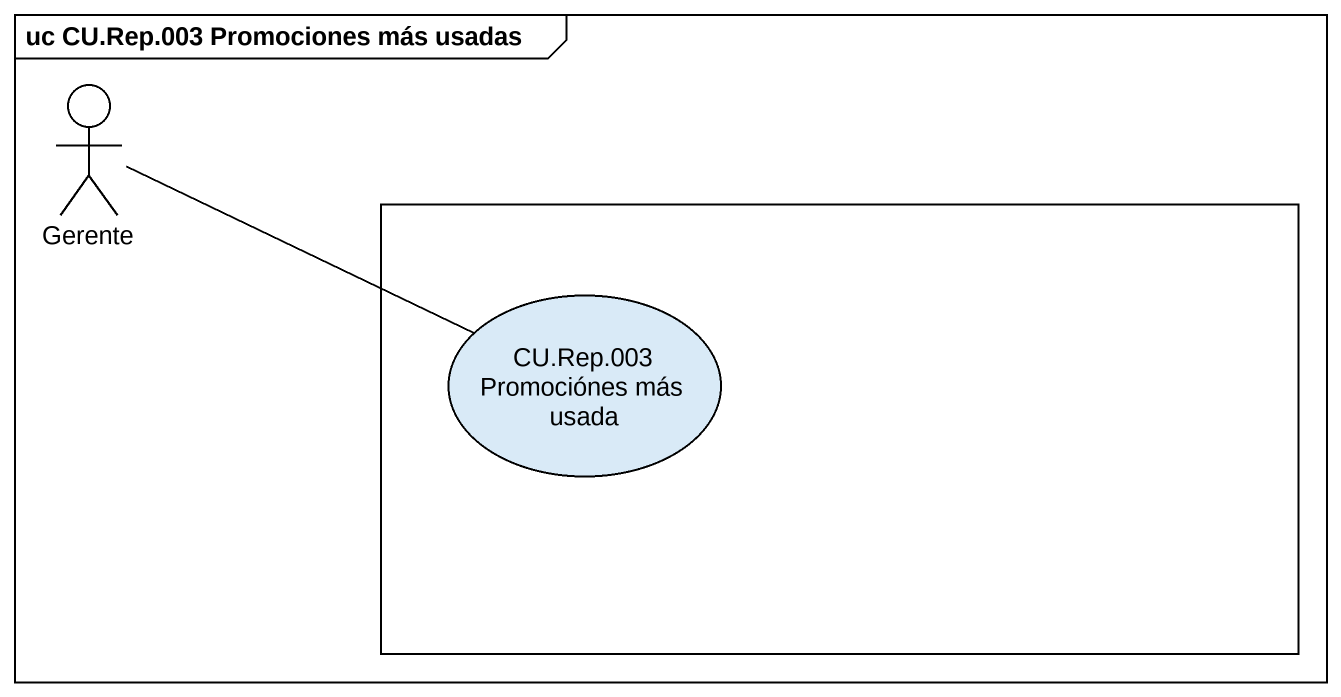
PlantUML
@startuml
mainframe uc CU.Rep.003 Promociones más usadas
actor Gerente
rectangle " " as rectangle1 {
  usecase "CU.Rep.003 Promociónes más usada" as CU_Rep_003_Promociónes_más
}
Gerente -right- CU_Rep_003_Promociónes_más
@enduml
